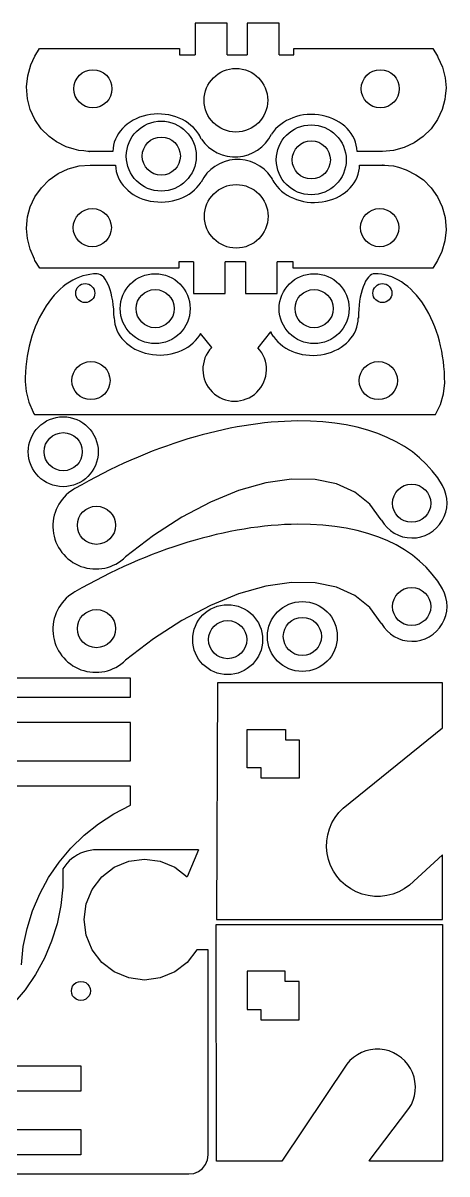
# Model space of a CAD drawing. Extents: x 3 to 202, y 2 to 289.
# Drawn here: x 135 to 201.7, y 3.3 to 184.3 of the extents above; entities that cross this region are included whole.
import ezdxf

# ---------------------------------------------------------------- set-up
doc = ezdxf.new("R2010")
doc.units = 0
doc.header["$MEASUREMENT"] = 0
doc.layers.get('0').update_dxf_attribs({"linetype": 'CONTINUOUS'})

msp = doc.modelspace()

# ---------------------------------------------------------------- linework, layer by layer
at = {"linetype": 'CONTINUOUS'}
for p, q in [((167.09, 180.31), (167.09, 184.3)), ((175.27, 179.31), (175.27, 184.3)), ((167.09, 179.31), (167.09, 180.31)), ((167.09, 179.31), (170.27, 179.31)), ((170.27, 180.31), (170.27, 179.31)), ((177.6, 180.31), (199.45, 180.31)), ((199.45, 180.31), (200.2, 179.11)), ((200.2, 179.11), (200.27, 178.94)), ((200.27, 178.94), (200.98, 177.35)), ((200.98, 177.35), (201.4, 175.66)), ((201.4, 175.66), (201.54, 174.11)), ((201.54, 174.11), (201.42, 172.78)), ((201.35, 172.26), (200.93, 170.69)), ((201.42, 172.78), (201.35, 172.26)), ((200.93, 170.69), (200.2, 169.11)), ((200.2, 169.11), (199.2, 167.68)), ((199.2, 167.68), (197.96, 166.45)), ((163.05, 166.02), (163.03, 166.06)), ((163.05, 166.03), (163.05, 166.02)), ((194.96, 164.71), (193.27, 164.26)), ((196.54, 165.45), (194.96, 164.71)), ((197.96, 166.45), (196.54, 165.45)), ((145.46, 164.12), (145.54, 164.11)), ((149.14, 164.11), (145.46, 164.12)), ((191.54, 164.11), (187.54, 164.11)), ((193.27, 164.26), (191.54, 164.11)), ((140.55, 160.63), (142.13, 161.36)), ((142.13, 161.36), (143.82, 161.82)), ((143.82, 161.82), (145.55, 161.97)), ((145.55, 161.97), (149.55, 161.97)), ((187.95, 161.96), (191.63, 161.96)), ((191.63, 161.96), (191.55, 161.97)), ((137.89, 158.4), (139.12, 159.63)), ((139.12, 159.63), (140.55, 160.63)), ((174.04, 160.05), (174.04, 160.06)), ((174.04, 160.06), (174.06, 160.02)), ((136.89, 156.97), (137.89, 158.4)), ((136.15, 155.39), (136.89, 156.97)), ((135.73, 153.82), (136.15, 155.39)), ((135.55, 151.97), (135.67, 153.3)), ((135.67, 153.3), (135.73, 153.82)), ((135.69, 150.42), (135.55, 151.97)), ((136.11, 148.73), (135.69, 150.42)), ((136.81, 147.14), (136.11, 148.73)), ((136.89, 146.97), (136.81, 147.14)), ((137.64, 145.77), (136.89, 146.97)), ((161.82, 146.77), (161.82, 141.78)), ((170, 146.77), (166.82, 146.77)), ((166.82, 145.77), (166.82, 146.77)), ((170, 146.77), (170, 145.77)), ((159.49, 145.77), (137.64, 145.77)), ((170, 145.77), (170, 141.78)), ((142.94, 110.95), (142.98, 110.97)), ((191.36, 106.17), (191.39, 106.12)), ((142.94, 94.71), (142.98, 94.73)), ((191.36, 89.93), (191.39, 89.87))]:
    msp.add_line(p, q, dxfattribs=at)
at = {"color": 7, "linetype": 'CONTINUOUS'}
for p, q in [((162.8, 135.22), (162.94, 135.47)), ((164.68, 133.29), (162.94, 135.47)), ((173.95, 135.74), (171.95, 133.24)), ((174.39, 134.99), (173.95, 135.74)), ((135.34, 127.92), (135.48, 126.36)), ((201.14, 126), (201.33, 127.73)), ((135.48, 126.36), (135.9, 124.68)), ((200.66, 124.33), (201.14, 126)), ((135.9, 124.68), (136.61, 123.08)), ((136.61, 123.08), (136.68, 122.92)), ((200, 122.92), (200.66, 124.33)), ((136.68, 122.92), (136.81, 122.72)), ((136.81, 122.72), (161.61, 122.72)), ((161.61, 122.72), (166.61, 122.72)), ((166.61, 122.72), (174.79, 122.72)), ((174.79, 122.72), (177.28, 122.72)), ((177.28, 122.72), (199.88, 122.72)), ((199.88, 122.72), (200, 122.92)), ((162.58, 54.27), (160.8, 50.04))]:
    msp.add_line(p, q, dxfattribs=at)
at = {"linetype": 'CONTINUOUS'}
for points in [[(167.09, 184.3), (162.09, 184.3), (162.09, 179.31), (162.09, 179.31), (162.09, 179.31)], [(175.27, 184.3), (170.27, 184.3), (170.27, 180.31), (170.27, 180.31), (170.27, 180.31)], [(145.46, 164.12), (145.19, 164.12), (144.58, 164.19), (143.8, 164.26), (143.04, 164.46), (141.8, 164.85), (140.27, 165.63), (139.11, 166.45), (137.88, 167.68), (136.88, 169.11), (136.14, 170.69), (135.69, 172.37), (135.55, 174.29), (135.74, 176.02), (136.22, 177.7), (136.88, 179.11), (137.62, 180.31), (159.6, 180.31), (159.6, 180.31), (159.6, 180.31)], [(159.6, 180.31), (159.6, 179.31), (162.09, 179.31), (162.09, 179.31), (162.09, 179.31)], [(175.27, 179.31), (177.6, 179.31), (177.6, 180.31), (177.6, 180.31), (177.6, 180.31)], [(191.63, 161.96), (191.9, 161.96), (192.51, 161.88), (193.29, 161.82), (194.05, 161.61), (195.28, 161.23), (196.81, 160.44), (197.98, 159.63), (199.21, 158.4), (200.21, 156.97), (200.95, 155.39), (201.4, 153.7), (201.54, 151.78), (201.35, 150.05), (200.87, 148.38), (200.21, 146.97), (199.47, 145.77), (177.49, 145.77), (177.49, 145.77), (177.49, 145.77)], [(161.82, 146.77), (159.49, 146.77), (159.49, 145.77), (159.49, 145.77), (159.49, 145.77)], [(170, 141.78), (175, 141.78), (175, 146.77), (175, 146.77), (175, 146.77)], [(177.49, 145.77), (177.49, 146.77), (175, 146.77), (175, 146.77), (175, 146.77)], [(161.82, 141.78), (166.82, 141.78), (166.82, 145.77), (166.82, 145.77), (166.82, 145.77)], [(191.36, 106.17), (189.56, 108.64), (187.19, 110.54), (184.31, 111.85), (180.97, 112.53), (177.24, 112.58), (173.2, 111.99), (168.92, 110.78), (164.48, 108.97), (159.98, 106.59), (155.51, 103.7), (151.15, 100.34), (151.15, 100.34), (151.15, 100.34)], [(143.16, 111.08), (142.98, 110.97), (142.98, 110.97), (142.98, 110.97)], [(191.36, 89.93), (189.56, 92.39), (187.19, 94.29), (184.31, 95.6), (180.97, 96.28), (177.24, 96.33), (173.2, 95.75), (168.92, 94.53), (164.48, 92.72), (159.98, 90.34), (155.51, 87.45), (151.15, 84.09), (151.15, 84.09), (151.15, 84.09)], [(143.16, 94.83), (142.98, 94.73), (142.98, 94.73), (142.98, 94.73)]]:
    msp.add_lwpolyline(points, dxfattribs=at)
at = {"color": 7, "linetype": 'CONTINUOUS'}
for points in [[(151.89, 81.28), (114.89, 81.28), (114.11, 81.18), (113.39, 80.88), (112.77, 80.41), (112.29, 79.78), (111.99, 79.06), (111.89, 78.28), (111.89, 46.03), (113.66, 46.03)], [(131.89, 78.28), (151.89, 78.28), (151.89, 81.28)], [(131.89, 68.28), (151.89, 68.28), (151.89, 74.28), (131.89, 74.28)], [(134.75, 36.2), (135.05, 39.08), (135.64, 41.92), (136.51, 44.69), (137.64, 47.36), (139.04, 49.91), (140.67, 52.31), (142.54, 54.53), (144.61, 56.56), (146.88, 58.37), (149.31, 59.95), (151.89, 61.28), (151.89, 64.28), (131.89, 64.28)], [(162.58, 54.27), (162.35, 54.28), (146.62, 54.28), (146.09, 54.26), (145.56, 54.19), (145.04, 54.08), (144.53, 53.92), (144.03, 53.73), (143.56, 53.48), (143.1, 53.2), (142.67, 52.89), (142.27, 52.53), (141.91, 52.15), (141.57, 51.73), (141.27, 51.29), (141.25, 48.39), (140.95, 45.5), (140.36, 42.66), (139.49, 39.89), (138.36, 37.22), (136.96, 34.67), (135.33, 32.28), (133.46, 30.06)], [(162.34, 38.55), (160.83, 36.58), (158.86, 35.07), (156.57, 34.12), (154.11, 33.8), (151.65, 34.12), (149.36, 35.07), (147.39, 36.58), (145.88, 38.55), (144.93, 40.84), (144.61, 43.3), (144.93, 45.76), (145.88, 48.05), (147.39, 50.02), (149.36, 51.53), (151.65, 52.48), (154.11, 52.8), (156.57, 52.48), (158.86, 51.53), (160.8, 50.04)], [(124.11, 3.3), (161.11, 3.3), (161.89, 3.4), (162.61, 3.7), (163.23, 4.18), (163.71, 4.8), (164.01, 5.52), (164.11, 6.3), (164.11, 38.55), (162.34, 38.55)], [(124.11, 20.3), (144.11, 20.3), (144.11, 16.3), (124.11, 16.3)], [(124.11, 10.3), (144.11, 10.3), (144.11, 6.3), (124.11, 6.3)]]:
    msp.add_lwpolyline(points, dxfattribs=at)
for points in [[(201, 80.55), (165.59, 80.55), (165.46, 43.3), (201, 43.3), (201, 53.48), (195.77, 48.71), (194.96, 48.14), (194.09, 47.67), (193.18, 47.32), (192.22, 47.08), (191.24, 46.96), (190.26, 46.96), (189.28, 47.08), (188.33, 47.32), (187.41, 47.67), (186.54, 48.14), (185.74, 48.71), (185.01, 49.37), (184.37, 50.12), (183.82, 50.94), (183.38, 51.82), (183.06, 52.75), (182.85, 53.71), (182.75, 54.7), (182.78, 55.68), (182.94, 56.65), (183.21, 57.6), (183.59, 58.51), (184.08, 59.36), (184.68, 60.15), (185.36, 60.85), (201, 73.44)], [(165.4, 42.51), (200.97, 42.55), (200.97, 5.3), (189.53, 5.3), (189.45, 5.39), (195.7, 13.59), (196.08, 14.22), (196.37, 14.9), (196.57, 15.61), (196.69, 16.34), (196.72, 17.08), (196.65, 17.82), (196.5, 18.54), (196.26, 19.24), (195.93, 19.9), (195.53, 20.52), (195.05, 21.08), (194.51, 21.58), (193.9, 22.01), (193.26, 22.36), (192.57, 22.64), (191.85, 22.82), (191.12, 22.91), (190.38, 22.92), (189.65, 22.83), (188.93, 22.66), (188.24, 22.39), (187.59, 22.05), (186.98, 21.62), (186.43, 21.13), (185.95, 20.57), (175.71, 5.3), (165.43, 5.3)]]:
    msp.add_lwpolyline(points, close=True, dxfattribs=at)
at = {"color": 142, "linetype": 'CONTINUOUS'}
for points in [[(170.28, 67.18), (170.28, 73.18), (176.28, 73.18), (176.28, 71.55), (178.46, 71.55), (178.46, 65.55), (172.46, 65.55), (172.46, 67.18)], [(172.43, 27.55), (178.43, 27.55), (178.43, 33.55), (176.25, 33.55), (176.25, 35.18), (170.25, 35.18), (170.25, 29.18), (172.43, 29.18)], [(145.41, 31.34), (145.17, 31.03), (144.86, 30.79), (144.5, 30.64), (144.11, 30.59), (143.72, 30.64), (143.36, 30.79), (143.05, 31.03), (142.81, 31.34), (142.66, 31.7), (142.61, 32.09), (142.66, 32.48), (142.81, 32.84), (143.05, 33.15), (143.36, 33.39), (143.72, 33.54), (144.11, 33.59), (144.5, 33.54), (144.86, 33.39), (145.17, 33.15), (145.41, 32.84), (145.56, 32.48), (145.61, 32.09), (145.56, 31.7)]]:
    msp.add_lwpolyline(points, close=True, dxfattribs=at)
for centre, radius in [((145.99, 173.96), 3), ((168.49, 172.15), 5), ((191.19, 173.96), 3), ((156.75, 163.37), 3), ((180.34, 162.78), 3), ((168.54, 153.9), 5), ((145.9, 152.12), 3), ((191.1, 152.12), 3), ((144.79, 141.83), 1.5), ((155.79, 139.38), 3), ((180.79, 139.38), 3), ((145.69, 128.07), 3), ((190.89, 128.07), 3), ((141.33, 116.88), 3), ((196.13, 108.78), 3), ((146.56, 105.31), 3), ((196.13, 92.54), 3), ((146.56, 89.06), 3), ((178.94, 87.83), 3), ((167.19, 87.33), 3)]:
    msp.add_circle(centre, radius, dxfattribs=at)
at = {"linetype": 'CONTINUOUS'}
for centre in [(156.75, 163.37), (180.34, 162.78), (155.79, 139.38), (180.79, 139.38), (141.33, 116.88), (167.19, 87.33), (178.94, 87.83)]:
    msp.add_circle(centre, 5.5, dxfattribs=at)
at = {"color": 7, "linetype": 'CONTINUOUS'}
msp.add_circle((191.53, 141.83), 1.5, dxfattribs=at)
at = {"linetype": 'CONTINUOUS'}
for centre, radius, start, end in [((168.34, 169.64), 6.4, 214.3423, 333.7655), ((168.75, 156.44), 6.4, 34.3423, 153.7655), ((146.45, 105.19), 6.75, 121.4244, 314.0772), ((196.19, 108.82), 5.5, 209.4378, 29.7501), ((196.19, 108.82), 5.5, 208.7701, 209.4378), ((146.45, 88.94), 6.75, 121.4244, 314.0772), ((196.19, 92.57), 5.5, 209.4378, 29.7501), ((196.19, 92.57), 5.5, 208.7701, 209.4378)]:
    msp.add_arc(centre, radius, start, end, dxfattribs=at)
at = {"color": 7, "linetype": 'CONTINUOUS'}
for centre, radius, start, end in [((168.54, 132.39), 6.4, 151.1693, 153.7655), ((168.29, 129.83), 5, 136.2273, 43.0126)]:
    msp.add_arc(centre, radius, start, end, dxfattribs=at)
at = {"linetype": 'CONTINUOUS'}
for centre, major_axis, ratio, start_param, end_param in [((156.29, 164.1), (-7.15, 0), 0.825175, -2.621573, -0.002194), ((180.39, 164.03), (-7.15, 0), 0.825175, -3.128654, -0.489831), ((156.29, 164.1), (-7.15, 0), 0.825175, -2.803084, -2.621573), ((156.7, 162.04), (7.15, 0), 0.825175, -3.128654, -0.489831), ((180.8, 161.98), (7.15, 0), 0.825175, -2.621573, -0.002194), ((180.8, 161.98), (7.15, 0), 0.825175, -2.803084, -2.621573), ((157.7, 86.99), (-43.19, -24.7), 0.565378, -3.147354, -1.557517), ((157.7, 70.75), (-43.19, -24.7), 0.565378, -3.147354, -1.557517)]:
    msp.add_ellipse(centre, major_axis=major_axis, ratio=ratio, start_param=start_param, end_param=end_param, dxfattribs=at)
at = {"color": 7, "linetype": 'CONTINUOUS'}
for centre, major_axis, ratio, start_param, end_param in [((146.66, 127.71), (0, -17.15), 0.661033, -3.141593, -1.570796), ((146.66, 137.89), (0, -6.97), 0.382112, 1.574827, 3.141593), ((190.33, 137.91), (0, -6.97), 0.370754, -3.141593, -1.570796), ((190.33, 127.73), (0, -17.15), 0.641386, 1.570796, 3.141593), ((156.49, 137.99), (-7.15, 0), 0.825175, 0.012939, 2.651762), ((180.59, 137.93), (-7.15, 0), 0.825175, 0.52002, 3.139399), ((180.59, 137.93), (-7.15, 0), 0.825175, 0.378777, 0.52002)]:
    msp.add_ellipse(centre, major_axis=major_axis, ratio=ratio, start_param=start_param, end_param=end_param, dxfattribs=at)

doc.saveas('drawing.dxf')
